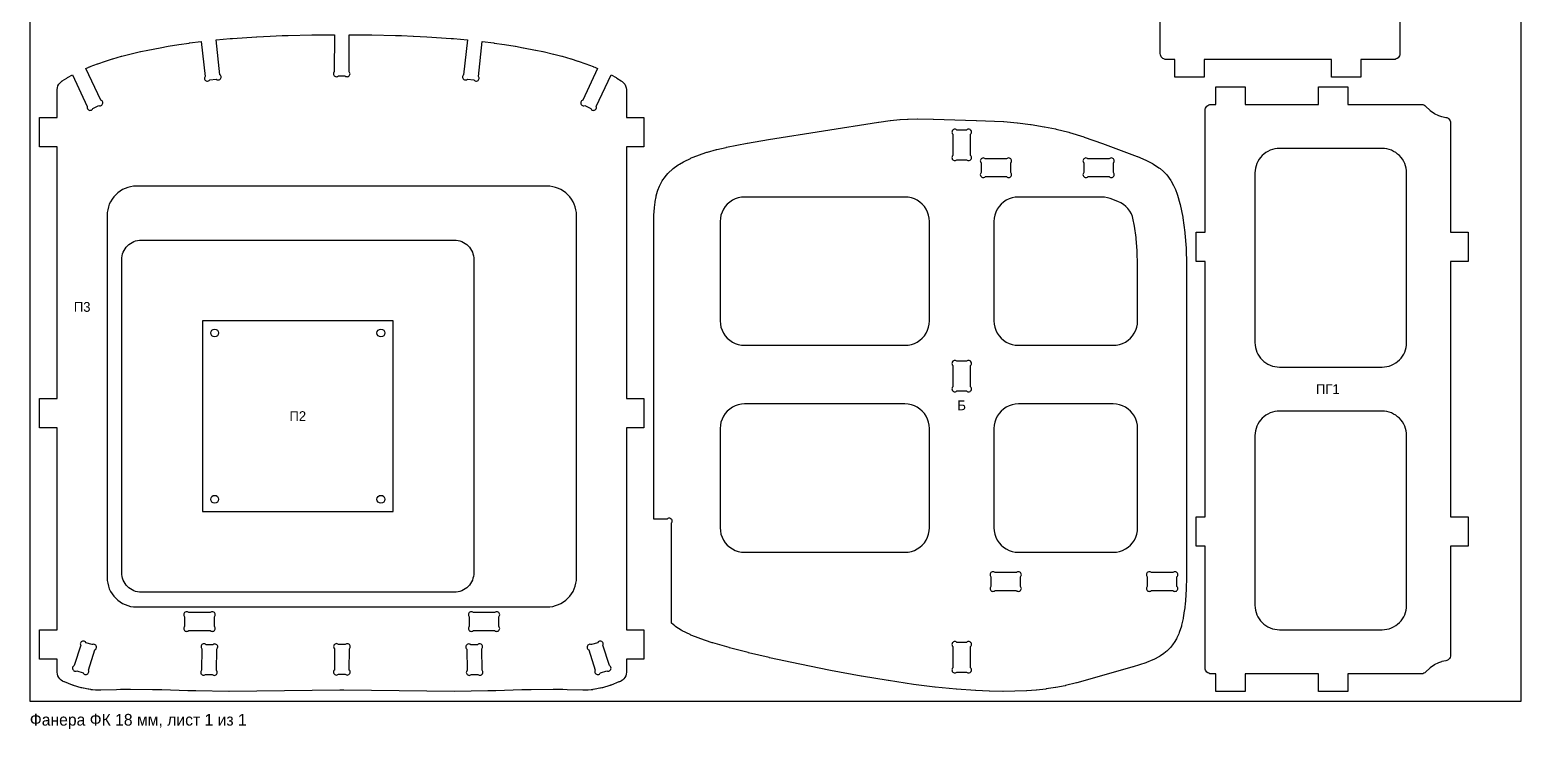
# Model space of a CAD drawing. Header units: millimetres. Extents: x 0 to 1525, y -29 to 1525.
# Drawn here: x 0 to 1525, y -29 to 686 of the extents above; entities that cross this region are included whole.
import ezdxf
from ezdxf.enums import TextEntityAlignment as Align

# ---------------------------------------------------------------- set-up
doc = ezdxf.new("R2010")
doc.units = ezdxf.units.MM
for name, color, linetype in [('CUT_IN', 1, 'Continuous'), ('CUT_OUT', 7, 'Continuous'), ('DRILL', 3, 'Continuous'), ('MARK', 5, 'Continuous'), ('SHEET', 9, 'Continuous'), ('TEXT', 8, 'Continuous')]:
    doc.layers.add(name, color=color, linetype=linetype)

msp = doc.modelspace()

# ---------------------------------------------------------------- linework, layer by layer
at = {"layer": 'CUT_IN'}
for points in [[(948, 583.8), (947.4, 584.3), (946.6, 584.6), (945.9, 584.7), (945.1, 584.6), (944.4, 584.3), (943.7, 583.8), (943.3, 583.2), (943, 582.5), (942.9, 581.7), (943, 580.9), (943.3, 580.2), (943.7, 579.6), (943.7, 557.8), (943.3, 557.2), (943, 556.4), (942.9, 555.7), (943, 554.9), (943.3, 554.2), (943.7, 553.5), (944.4, 553.1), (945.1, 552.8), (945.9, 552.7), (946.6, 552.8), (947.4, 553.1), (948, 553.5), (957.8, 553.5), (958.4, 553.1), (959.1, 552.8), (959.9, 552.7), (960.7, 552.8), (961.4, 553.1), (962, 553.5), (962.5, 554.2), (962.8, 554.9), (962.9, 555.7), (962.8, 556.4), (962.5, 557.2), (962, 557.8), (962, 579.6), (962.5, 580.2), (962.8, 580.9), (962.9, 581.7), (962.8, 582.5), (962.5, 583.2), (962, 583.8), (961.4, 584.3), (960.7, 584.6), (959.9, 584.7), (959.1, 584.6), (958.4, 584.3), (957.8, 583.8), (948, 583.8)], [(1407.8, 540), (1407.7, 542.5), (1407.4, 544.9), (1406.8, 547.3), (1405.9, 549.6), (1404.9, 551.8), (1403.6, 553.9), (1402.2, 555.9), (1400.5, 557.7), (1398.7, 559.3), (1396.7, 560.8), (1394.6, 562), (1392.4, 563.1), (1390.1, 563.9), (1387.7, 564.5), (1385.3, 564.9), (1382.8, 565), (1277.8, 565), (1275.4, 564.9), (1273, 564.5), (1270.6, 563.9), (1268.3, 563.1), (1266.1, 562), (1264, 560.8), (1262, 559.3), (1260.2, 557.7), (1258.5, 555.9), (1257.1, 553.9), (1255.8, 551.8), (1254.7, 549.6), (1253.9, 547.3), (1253.3, 544.9), (1253, 542.5), (1252.8, 540), (1252.8, 366.5), (1253, 364), (1253.3, 361.6), (1253.9, 359.2), (1254.7, 356.9), (1255.8, 354.7), (1257.1, 352.6), (1258.5, 350.6), (1260.2, 348.8), (1262, 347.2), (1264, 345.7), (1266.1, 344.5), (1268.3, 343.4), (1270.6, 342.6), (1273, 342), (1275.4, 341.6), (1277.8, 341.5), (1382.8, 341.5), (1385.3, 341.6), (1387.7, 342), (1390.1, 342.6), (1392.4, 343.4), (1394.6, 344.5), (1396.7, 345.7), (1398.7, 347.2), (1400.5, 348.8), (1402.2, 350.6), (1403.6, 352.6), (1404.9, 354.7), (1405.9, 356.9), (1406.8, 359.2), (1407.4, 361.6), (1407.7, 364), (1407.8, 366.5), (1407.8, 540)], [(972.7, 540.4), (972.3, 539.8), (972, 539), (971.9, 538.3), (972, 537.5), (972.3, 536.8), (972.7, 536.2), (973.4, 535.7), (974.1, 535.4), (974.9, 535.3), (975.6, 535.4), (976.4, 535.7), (977, 536.2), (998.8, 536.2), (999.4, 535.7), (1000.1, 535.4), (1000.9, 535.3), (1001.7, 535.4), (1002.4, 535.7), (1003, 536.2), (1003.5, 536.8), (1003.8, 537.5), (1003.9, 538.3), (1003.8, 539), (1003.5, 539.8), (1003, 540.4), (1003, 550.2), (1003.5, 550.8), (1003.8, 551.6), (1003.9, 552.3), (1003.8, 553.1), (1003.5, 553.8), (1003, 554.5), (1002.4, 554.9), (1001.7, 555.2), (1000.9, 555.3), (1000.1, 555.2), (999.4, 554.9), (998.8, 554.5), (977, 554.5), (976.4, 554.9), (975.6, 555.2), (974.9, 555.3), (974.1, 555.2), (973.4, 554.9), (972.7, 554.5), (972.3, 553.8), (972, 553.1), (971.9, 552.3), (972, 551.6), (972.3, 550.8), (972.7, 550.2), (972.7, 540.4)], [(1077.7, 540.4), (1077.3, 539.8), (1077, 539), (1076.9, 538.3), (1077, 537.5), (1077.3, 536.8), (1077.7, 536.2), (1078.4, 535.7), (1079.1, 535.4), (1079.9, 535.3), (1080.6, 535.4), (1081.4, 535.7), (1082, 536.2), (1103.8, 536.2), (1104.4, 535.7), (1105.1, 535.4), (1105.9, 535.3), (1106.7, 535.4), (1107.4, 535.7), (1108, 536.2), (1108.5, 536.8), (1108.8, 537.5), (1108.9, 538.3), (1108.8, 539), (1108.5, 539.8), (1108, 540.4), (1108, 550.2), (1108.5, 550.8), (1108.8, 551.6), (1108.9, 552.3), (1108.8, 553.1), (1108.5, 553.8), (1108, 554.5), (1107.4, 554.9), (1106.7, 555.2), (1105.9, 555.3), (1105.1, 555.2), (1104.4, 554.9), (1103.8, 554.5), (1082, 554.5), (1081.4, 554.9), (1080.6, 555.2), (1079.9, 555.3), (1079.1, 555.2), (1078.4, 554.9), (1077.7, 554.5), (1077.3, 553.8), (1077, 553.1), (1076.9, 552.3), (1077, 551.6), (1077.3, 550.8), (1077.7, 550.2), (1077.7, 540.4)], [(550.2, 105.2), (552.2, 107.3), (553.9, 109.7), (555.5, 112.2), (556.7, 114.9), (557.7, 117.7), (558.4, 120.5), (558.9, 123.4), (559, 126.4), (559, 496.5), (558.9, 499.4), (558.4, 502.3), (557.7, 505.2), (556.7, 507.9), (555.5, 510.6), (553.9, 513.1), (552.2, 515.5), (550.2, 517.7), (548, 519.6), (545.7, 521.4), (543.1, 522.9), (540.5, 524.2), (537.7, 525.2), (534.9, 525.9), (531.9, 526.3), (529, 526.5), (109, 526.5), (106.1, 526.3), (103.1, 525.9), (100.3, 525.2), (97.5, 524.2), (94.9, 522.9), (92.3, 521.4), (90, 519.6), (87.8, 517.7), (85.8, 515.5), (84.1, 513.1), (82.5, 510.6), (81.3, 507.9), (80.3, 505.2), (79.6, 502.3), (79.1, 499.4), (79, 496.5), (79, 126.4), (79.1, 123.4), (79.6, 120.5), (80.3, 117.7), (81.3, 114.9), (82.5, 112.2), (84.1, 109.7), (85.8, 107.3), (87.8, 105.2), (90, 103.2), (92.3, 101.4), (94.9, 99.9), (97.5, 98.7), (100.3, 97.7), (103.1, 96.9), (106.1, 96.5), (109, 96.4), (529, 96.4), (531.9, 96.5), (534.9, 96.9), (537.7, 97.7), (540.5, 98.7), (543.1, 99.9), (545.7, 101.4), (548, 103.2), (550.2, 105.2)], [(705.9, 388.8), (706.1, 385.5), (706.7, 382.3), (707.8, 379.2), (709.2, 376.3), (711.1, 373.5), (713.2, 371.1), (715.7, 368.9), (718.4, 367.1), (721.3, 365.7), (724.4, 364.6), (727.6, 364), (730.9, 363.8), (894.9, 363.8), (898.2, 364), (901.4, 364.6), (904.5, 365.7), (907.4, 367.1), (910.1, 368.9), (912.6, 371.1), (914.7, 373.5), (916.5, 376.3), (918, 379.2), (919, 382.3), (919.7, 385.5), (919.9, 388.8), (919.9, 490.3), (919.7, 493.6), (919, 496.8), (918, 499.9), (916.5, 502.8), (914.7, 505.5), (912.6, 508), (910.1, 510.1), (907.4, 512), (904.5, 513.4), (901.4, 514.4), (898.2, 515.1), (894.9, 515.3), (730.9, 515.3), (727.6, 515.1), (724.4, 514.4), (721.3, 513.4), (718.4, 512), (715.7, 510.1), (713.2, 508), (711.1, 505.5), (709.2, 502.8), (707.8, 499.9), (706.7, 496.8), (706.1, 493.6), (705.9, 490.3), (705.9, 388.8)], [(1099, 515.1), (1096, 515.3), (1010.9, 515.3), (1007.6, 515.1), (1004.4, 514.4), (1001.3, 513.4), (998.4, 512), (995.7, 510.1), (993.2, 508), (991.1, 505.5), (989.2, 502.8), (987.8, 499.9), (986.7, 496.8), (986.1, 493.6), (985.9, 490.3), (985.9, 388.8), (986.1, 385.5), (986.7, 382.3), (987.8, 379.2), (989.2, 376.3), (991.1, 373.5), (993.2, 371.1), (995.7, 368.9), (998.4, 367.1), (1001.3, 365.7), (1004.4, 364.6), (1007.6, 364), (1010.9, 363.8), (1107.8, 363.8), (1111, 364), (1114.3, 364.6), (1117.3, 365.7), (1120.3, 367.1), (1123, 368.9), (1125.5, 371.1), (1127.6, 373.5), (1129.4, 376.3), (1130.9, 379.2), (1131.9, 382.3), (1132.6, 385.5), (1132.8, 388.8), (1132.8, 445.8), (1132.8, 446.5), (1132.4, 459.4), (1132.3, 460.6), (1131.3, 472.7), (1131.2, 474.1), (1129.7, 485.6), (1129.4, 487.1), (1128.4, 492.2), (1127.6, 495.3), (1126.4, 498.2), (1124.9, 501), (1122.9, 503.6), (1120.7, 505.8), (1118.2, 507.8), (1115.5, 509.5), (1112.6, 510.8), (1104.7, 513.7), (1101.9, 514.6), (1099, 515.1)], [(948, 347.4), (947.4, 347.8), (946.6, 348.1), (945.9, 348.2), (945.1, 348.1), (944.4, 347.8), (943.7, 347.4), (943.3, 346.7), (943, 346), (942.9, 345.2), (943, 344.5), (943.3, 343.7), (943.7, 343.1), (943.7, 321.3), (943.3, 320.7), (943, 320), (942.9, 319.2), (943, 318.4), (943.3, 317.7), (943.7, 317.1), (944.4, 316.6), (945.1, 316.3), (945.9, 316.2), (946.6, 316.3), (947.4, 316.6), (948, 317.1), (957.8, 317.1), (958.4, 316.6), (959.1, 316.3), (959.9, 316.2), (960.7, 316.3), (961.4, 316.6), (962, 317.1), (962.5, 317.7), (962.8, 318.4), (962.9, 319.2), (962.8, 320), (962.5, 320.7), (962, 321.3), (962, 343.1), (962.5, 343.7), (962.8, 344.5), (962.9, 345.2), (962.8, 346), (962.5, 346.7), (962, 347.4), (961.4, 347.8), (960.7, 348.1), (959.9, 348.2), (959.1, 348.1), (958.4, 347.8), (957.8, 347.4), (948, 347.4)], [(919.7, 282), (919, 285.2), (918, 288.3), (916.5, 291.3), (914.7, 294), (912.6, 296.4), (910.1, 298.6), (907.4, 300.4), (904.5, 301.9), (901.4, 302.9), (898.2, 303.5), (894.9, 303.8), (730.9, 303.8), (727.6, 303.5), (724.4, 302.9), (721.3, 301.9), (718.4, 300.4), (715.7, 298.6), (713.2, 296.4), (711.1, 294), (709.2, 291.3), (707.8, 288.3), (706.7, 285.2), (706.1, 282), (705.9, 278.8), (705.9, 177.2), (706.1, 174), (706.7, 170.7), (707.8, 167.7), (709.2, 164.7), (711.1, 162), (713.2, 159.5), (715.7, 157.4), (718.4, 155.6), (721.3, 154.1), (724.4, 153.1), (727.6, 152.4), (730.9, 152.2), (894.9, 152.2), (898.2, 152.4), (901.4, 153.1), (904.5, 154.1), (907.4, 155.6), (910.1, 157.4), (912.6, 159.5), (914.7, 162), (916.5, 164.7), (918, 167.7), (919, 170.7), (919.7, 174), (919.9, 177.2), (919.9, 278.8), (919.7, 282)], [(1130.9, 288.3), (1129.5, 291.3), (1127.6, 294), (1125.5, 296.4), (1123, 298.6), (1120.3, 300.4), (1117.4, 301.9), (1114.3, 302.9), (1111.1, 303.5), (1107.8, 303.8), (1010.9, 303.8), (1007.6, 303.5), (1004.4, 302.9), (1001.3, 301.9), (998.4, 300.4), (995.7, 298.6), (993.2, 296.4), (991.1, 294), (989.2, 291.3), (987.8, 288.3), (986.7, 285.2), (986.1, 282), (985.9, 278.8), (985.9, 177.2), (986.1, 174), (986.7, 170.7), (987.8, 167.7), (989.2, 164.7), (991.1, 162), (993.2, 159.5), (995.7, 157.4), (998.4, 155.6), (1001.3, 154.1), (1004.4, 153.1), (1007.6, 152.4), (1010.9, 152.2), (1107.8, 152.2), (1111.1, 152.4), (1114.3, 153.1), (1117.4, 154.1), (1120.3, 155.6), (1123.1, 157.4), (1125.5, 159.5), (1127.7, 162), (1129.5, 164.7), (1130.9, 167.7), (1132, 170.8), (1132.6, 174), (1132.8, 177.2), (1132.8, 278.8), (1132.6, 282), (1132, 285.2), (1130.9, 288.3)], [(1407.4, 276.4), (1406.8, 278.8), (1405.9, 281.1), (1404.9, 283.3), (1403.6, 285.4), (1402.2, 287.4), (1400.5, 289.2), (1398.7, 290.8), (1396.7, 292.3), (1394.6, 293.5), (1392.4, 294.6), (1390.1, 295.4), (1387.7, 296), (1385.3, 296.4), (1382.8, 296.5), (1277.8, 296.5), (1275.4, 296.4), (1273, 296), (1270.6, 295.4), (1268.3, 294.6), (1266.1, 293.5), (1264, 292.3), (1262, 290.8), (1260.2, 289.2), (1258.5, 287.4), (1257.1, 285.4), (1255.8, 283.3), (1254.7, 281.1), (1253.9, 278.8), (1253.3, 276.4), (1253, 274), (1252.8, 271.5), (1252.8, 98), (1253, 95.5), (1253.3, 93.1), (1253.9, 90.7), (1254.7, 88.4), (1255.8, 86.2), (1257.1, 84.1), (1258.5, 82.1), (1260.2, 80.3), (1262, 78.7), (1264, 77.2), (1266.1, 76), (1268.3, 74.9), (1270.6, 74.1), (1273, 73.5), (1275.4, 73.1), (1277.8, 73), (1382.8, 73), (1385.3, 73.1), (1387.7, 73.5), (1390.1, 74.1), (1392.4, 74.9), (1394.6, 76), (1396.7, 77.2), (1398.7, 78.7), (1400.5, 80.3), (1402.2, 82.1), (1403.6, 84.1), (1404.9, 86.2), (1405.9, 88.4), (1406.8, 90.7), (1407.4, 93.1), (1407.7, 95.5), (1407.8, 98), (1407.8, 271.5), (1407.7, 274), (1407.4, 276.4)], [(982.7, 117.3), (982.3, 116.7), (982, 116), (981.9, 115.2), (982, 114.4), (982.3, 113.7), (982.7, 113.1), (983.4, 112.6), (984.1, 112.3), (984.9, 112.2), (985.6, 112.3), (986.4, 112.6), (987, 113.1), (1008.8, 113.1), (1009.4, 112.6), (1010.1, 112.3), (1010.9, 112.2), (1011.7, 112.3), (1012.4, 112.6), (1013, 113.1), (1013.5, 113.7), (1013.8, 114.4), (1013.9, 115.2), (1013.8, 116), (1013.5, 116.7), (1013, 117.3), (1013, 127.1), (1013.5, 127.7), (1013.8, 128.5), (1013.9, 129.2), (1013.8, 130), (1013.5, 130.7), (1013, 131.4), (1012.4, 131.8), (1011.7, 132.1), (1010.9, 132.2), (1010.1, 132.1), (1009.4, 131.8), (1008.8, 131.4), (987, 131.4), (986.4, 131.8), (985.6, 132.1), (984.9, 132.2), (984.1, 132.1), (983.4, 131.8), (982.7, 131.4), (982.3, 130.7), (982, 130), (981.9, 129.2), (982, 128.5), (982.3, 127.7), (982.7, 127.1), (982.7, 117.3)], [(1142.3, 116.7), (1142, 116), (1141.9, 115.2), (1142, 114.4), (1142.3, 113.7), (1142.7, 113.1), (1143.4, 112.6), (1144.1, 112.3), (1144.9, 112.2), (1145.6, 112.3), (1146.4, 112.6), (1147, 113.1), (1168.8, 113.1), (1169.4, 112.6), (1170.1, 112.3), (1170.9, 112.2), (1171.7, 112.3), (1172.4, 112.6), (1173, 113.1), (1173.5, 113.7), (1173.8, 114.4), (1173.9, 115.2), (1173.8, 116), (1173.5, 116.7), (1173, 117.3), (1173, 127.1), (1173.5, 127.7), (1173.8, 128.5), (1173.9, 129.2), (1173.8, 130), (1173.5, 130.7), (1173, 131.4), (1172.4, 131.8), (1171.7, 132.1), (1170.9, 132.2), (1170.1, 132.1), (1169.4, 131.8), (1168.8, 131.4), (1147, 131.4), (1146.4, 131.8), (1145.6, 132.1), (1144.9, 132.2), (1144.1, 132.1), (1143.4, 131.8), (1142.7, 131.4), (1142.3, 130.7), (1142, 130), (1141.9, 129.2), (1142, 128.5), (1142.3, 127.7), (1142.7, 127.1), (1142.7, 117.3), (1142.3, 116.7)], [(189.4, 73.6), (189.5, 74.3), (189.4, 75.1), (189.1, 75.8), (188.7, 76.5), (188.7, 86.3), (189.1, 86.9), (189.4, 87.6), (189.5, 88.4), (189.4, 89.2), (189.1, 89.9), (188.7, 90.5), (188, 91), (187.3, 91.3), (186.5, 91.4), (185.8, 91.3), (185, 91), (184.4, 90.5), (162.6, 90.5), (162, 91), (161.2, 91.3), (160.5, 91.4), (159.7, 91.3), (159, 91), (158.3, 90.5), (157.9, 89.9), (157.6, 89.2), (157.5, 88.4), (157.6, 87.6), (157.9, 86.9), (158.3, 86.3), (158.3, 76.5), (157.9, 75.8), (157.6, 75.1), (157.5, 74.3), (157.6, 73.6), (157.9, 72.8), (158.3, 72.2), (159, 71.7), (159.7, 71.4), (160.5, 71.3), (161.2, 71.4), (162, 71.7), (162.6, 72.2), (184.4, 72.2), (185, 71.7), (185.8, 71.4), (186.5, 71.3), (187.3, 71.4), (188, 71.7), (188.7, 72.2), (189.1, 72.8), (189.4, 73.6)], [(480.5, 74.3), (480.4, 75.1), (480.1, 75.8), (479.6, 76.5), (479.6, 86.3), (480.1, 86.9), (480.4, 87.6), (480.5, 88.4), (480.4, 89.2), (480.1, 89.9), (479.6, 90.5), (479, 91), (478.3, 91.3), (477.5, 91.4), (476.8, 91.3), (476, 91), (475.4, 90.5), (453.6, 90.5), (453, 91), (452.2, 91.3), (451.5, 91.4), (450.7, 91.3), (450, 91), (449.4, 90.5), (448.9, 89.9), (448.6, 89.2), (448.5, 88.4), (448.6, 87.6), (448.9, 86.9), (449.4, 86.3), (449.4, 76.5), (448.9, 75.8), (448.6, 75.1), (448.5, 74.3), (448.6, 73.6), (448.9, 72.8), (449.4, 72.2), (450, 71.7), (450.7, 71.4), (451.5, 71.3), (452.2, 71.4), (453, 71.7), (453.6, 72.2), (475.4, 72.2), (476, 71.7), (476.8, 71.4), (477.5, 71.3), (478.3, 71.4), (479, 71.7), (479.6, 72.2), (480.1, 72.8), (480.4, 73.6), (480.5, 74.3)], [(66.8, 57.6), (66.1, 58), (65.3, 58.1), (64.5, 58), (63.8, 57.8), (57.3, 59.8), (56.8, 60.5), (56.2, 61), (55.5, 61.3), (54.8, 61.5), (54, 61.4), (53.2, 61.1), (52.6, 60.7), (52.1, 60.1), (51.8, 59.4), (51.6, 58.6), (51.7, 57.8), (52, 57.1), (45.3, 36.3), (44.7, 35.9), (44.2, 35.3), (43.8, 34.6), (43.7, 33.8), (43.8, 33), (44, 32.3), (44.5, 31.6), (45.1, 31.1), (45.8, 30.8), (46.6, 30.6), (47.3, 30.7), (48.1, 31), (54.6, 28.9), (55, 28.3), (55.6, 27.7), (56.3, 27.4), (57.1, 27.3), (57.9, 27.3), (58.6, 27.6), (59.2, 28.1), (59.8, 28.7), (60.1, 29.4), (60.2, 30.1), (60.2, 30.9), (59.9, 31.6), (66.5, 52.4), (67.2, 52.9), (67.7, 53.5), (68, 54.2), (68.2, 55), (68.1, 55.7), (67.8, 56.5), (67.4, 57.1), (66.8, 57.6)], [(583.2, 61.5), (582.5, 61.3), (581.8, 61), (581.2, 60.5), (580.7, 59.8), (574.2, 57.8), (573.5, 58), (572.7, 58.1), (571.9, 58), (571.2, 57.6), (570.6, 57.1), (570.2, 56.5), (569.9, 55.7), (569.8, 55), (570, 54.2), (570.3, 53.5), (570.8, 52.9), (571.5, 52.4), (578.1, 31.6), (577.8, 30.9), (577.8, 30.1), (577.9, 29.4), (578.2, 28.7), (578.8, 28.1), (579.4, 27.6), (580.1, 27.3), (580.9, 27.3), (581.7, 27.4), (582.4, 27.7), (583, 28.3), (583.4, 28.9), (589.9, 31), (590.7, 30.7), (591.4, 30.6), (592.2, 30.8), (592.9, 31.1), (593.5, 31.6), (594, 32.3), (594.2, 33), (594.3, 33.8), (594.2, 34.6), (593.8, 35.3), (593.3, 35.9), (592.7, 36.3), (586, 57.1), (586.3, 57.8), (586.4, 58.6), (586.2, 59.4), (585.9, 60.1), (585.4, 60.7), (584.8, 61.1), (584, 61.4), (583.2, 61.5)], [(189.2, 58.5), (188.4, 58.4), (187.7, 58.1), (187.1, 57.6), (180.3, 57.7), (179.6, 58.2), (178.9, 58.5), (178.2, 58.6), (177.4, 58.6), (176.6, 58.3), (176, 57.8), (175.5, 57.2), (175.2, 56.5), (175.1, 55.7), (175.2, 54.9), (175.5, 54.2), (175.9, 53.6), (175.6, 31.8), (175.1, 31.1), (174.8, 30.4), (174.7, 29.6), (174.8, 28.9), (175, 28.1), (175.5, 27.5), (176.1, 27), (176.8, 26.7), (177.6, 26.6), (178.4, 26.7), (179.1, 27), (179.8, 27.4), (186.6, 27.3), (187.2, 26.8), (187.9, 26.5), (188.7, 26.4), (189.5, 26.5), (190.2, 26.8), (190.8, 27.3), (191.3, 27.9), (191.6, 28.6), (191.7, 29.4), (191.6, 30.1), (191.3, 30.9), (190.9, 31.5), (191.2, 53.3), (191.7, 53.9), (192, 54.6), (192.2, 55.4), (192.1, 56.2), (191.8, 56.9), (191.3, 57.6), (190.7, 58), (190, 58.3), (189.2, 58.5)], [(325.4, 58.6), (324.7, 58.7), (323.9, 58.6), (323.2, 58.3), (322.5, 57.9), (315.7, 57.9), (315.7, 57.9), (315.1, 58.4), (314.4, 58.7), (313.6, 58.8), (312.8, 58.7), (312.1, 58.4), (311.5, 57.9), (311, 57.3), (310.7, 56.6), (310.6, 55.8), (310.7, 55), (311, 54.3), (311.5, 53.7), (311.4, 31.8), (311.4, 31.8), (310.9, 31.2), (310.6, 30.5), (310.5, 29.7), (310.6, 29), (310.9, 28.2), (311.4, 27.6), (312, 27.1), (312.7, 26.8), (313.5, 26.7), (314.3, 26.8), (315, 27.1), (315.6, 27.6), (322.5, 27.6), (322.5, 27.6), (323.1, 27.1), (323.8, 26.8), (324.6, 26.7), (325.3, 26.8), (326.1, 27.1), (326.7, 27.6), (327.2, 28.2), (327.5, 28.9), (327.6, 29.7), (327.5, 30.5), (327.2, 31.2), (326.7, 31.8), (326.8, 53.6), (326.8, 53.6), (327.3, 54.2), (327.6, 55), (327.7, 55.7), (327.6, 56.5), (327.3, 57.2), (326.8, 57.9), (326.2, 58.3), (325.4, 58.6)], [(459.8, 58.6), (459.1, 58.5), (458.4, 58.2), (457.7, 57.7), (450.9, 57.6), (450.3, 58.1), (449.6, 58.4), (448.8, 58.5), (448, 58.3), (447.3, 58), (446.7, 57.6), (446.2, 56.9), (445.9, 56.2), (445.8, 55.4), (446, 54.6), (446.3, 53.9), (446.8, 53.3), (447.1, 31.5), (446.7, 30.9), (446.4, 30.1), (446.3, 29.4), (446.4, 28.6), (446.7, 27.9), (447.2, 27.3), (447.8, 26.8), (448.5, 26.5), (449.3, 26.4), (450.1, 26.5), (450.8, 26.8), (451.4, 27.3), (458.2, 27.4), (458.9, 27), (459.6, 26.7), (460.4, 26.6), (461.2, 26.7), (461.9, 27), (462.5, 27.5), (463, 28.1), (463.2, 28.9), (463.3, 29.6), (463.2, 30.4), (462.9, 31.1), (462.4, 31.8), (462.1, 53.6), (462.5, 54.2), (462.8, 54.9), (462.9, 55.7), (462.8, 56.5), (462.5, 57.2), (462, 57.8), (461.4, 58.3), (460.6, 58.6), (459.8, 58.6)], [(948, 60.1), (948, 60.1), (947.4, 60.6), (946.6, 60.9), (945.9, 61), (945.1, 60.9), (944.4, 60.6), (943.7, 60.1), (943.3, 59.5), (943, 58.8), (942.9, 58), (943, 57.2), (943.3, 56.5), (943.7, 55.9), (943.7, 34.1), (943.3, 33.4), (943, 32.7), (942.9, 31.9), (943, 31.2), (943.3, 30.4), (943.7, 29.8), (944.4, 29.3), (945.1, 29), (945.9, 28.9), (946.6, 29), (947.4, 29.3), (948, 29.8), (957.8, 29.8), (957.8, 29.8), (958.4, 29.3), (959.1, 29), (959.9, 28.9), (960.7, 29), (961.4, 29.3), (962, 29.8), (962.5, 30.4), (962.8, 31.2), (962.9, 31.9), (962.8, 32.7), (962.5, 33.4), (962, 34.1), (962, 55.9), (962.5, 56.5), (962.8, 57.2), (962.9, 58), (962.8, 58.8), (962.5, 59.5), (962, 60.1), (961.4, 60.6), (960.7, 60.9), (959.9, 61), (959.1, 60.9), (958.4, 60.6), (957.8, 60.1), (948, 60.1)]]:
    msp.add_lwpolyline(points, close=True, dxfattribs=at)
at = {"layer": 'CUT_OUT'}
msp.add_lwpolyline([(1401, 786.5), (1401, 662), (1400.9, 660.8), (1400.5, 659.7), (1400, 658.7), (1399.2, 657.8), (1398.3, 657), (1397.3, 656.5), (1396.2, 656.1), (1395, 656), (1361, 656), (1361, 638), (1331, 638), (1331, 656), (1201, 656), (1201, 638), (1171, 638), (1171, 656), (1162, 656), (1160.8, 656.1), (1159.7, 656.5), (1158.7, 657), (1157.8, 657.8), (1157, 658.7), (1156.5, 659.7), (1156.1, 660.8), (1156, 662), (1156, 662), (1156, 1232)], dxfattribs=at)
for points in [[(59.7, 647.9), (60.1, 648), (61.6, 648.6), (61.8, 648.7), (69.3, 651.5), (69.5, 651.6), (77.3, 654.3), (77.5, 654.4), (84.6, 656.6), (84.8, 656.7), (93.8, 659.2), (94, 659.3), (102.1, 661.4), (102.4, 661.5), (113.2, 664), (113.4, 664.1), (120.5, 665.6), (120.8, 665.6), (133.3, 668), (133.4, 668), (141.3, 669.5), (141.6, 669.5), (152.5, 671.2), (152.5, 671.2), (163.1, 672.8), (163.4, 672.9), (175.3, 674.3), (179.2, 638.7), (178.8, 638), (178.6, 637.3), (178.5, 636.5), (178.7, 635.7), (179.1, 635.1), (179.6, 634.5), (180.3, 634.1), (181.1, 633.9), (181.8, 633.9), (182.6, 634), (183.3, 634.4), (183.9, 635), (190.6, 635.7), (191.3, 635.3), (192.1, 635.1), (192.8, 635.1), (193.6, 635.2), (194.3, 635.6), (194.9, 636.2), (195.3, 636.8), (195.5, 637.6), (195.5, 638.4), (195.3, 639.1), (194.9, 639.8), (194.4, 640.4), (190.5, 676), (204.7, 677.3), (204.7, 677.3), (206.9, 677.5), (207.1, 677.5), (231.9, 679.2), (232.2, 679.2), (245.8, 679.8), (245.9, 679.8), (257.9, 680.4), (258.1, 680.4), (264.2, 680.5), (264.2, 680.5), (288.2, 681.1), (288.4, 681.1), (298, 681.2), (298.1, 681.2), (311.4, 681.3), (311.3, 643.5), (311.3, 643.5), (310.8, 642.9), (310.5, 642.1), (310.4, 641.4), (310.5, 640.6), (310.8, 639.9), (311.3, 639.2), (311.9, 638.8), (312.6, 638.5), (313.4, 638.3), (314.2, 638.4), (314.9, 638.7), (315.5, 639.2), (322.3, 639.2), (322.9, 638.7), (323.7, 638.4), (324.4, 638.3), (325.2, 638.4), (325.9, 638.7), (326.6, 639.2), (327, 639.8), (327.3, 640.5), (327.4, 641.3), (327.3, 642.1), (327, 642.8), (326.6, 643.4), (326.7, 681.3), (339.9, 681.2), (340, 681.2), (349.6, 681.1), (349.8, 681.1), (373.8, 680.5), (373.8, 680.5), (379.9, 680.4), (380.1, 680.4), (392.1, 679.8), (392.2, 679.8), (405.8, 679.2), (406.1, 679.2), (430.9, 677.5), (431.1, 677.5), (433.3, 677.3), (433.3, 677.3), (447.5, 676), (443.6, 640.4), (443.1, 639.8), (442.7, 639.1), (442.5, 638.4), (442.5, 637.6), (442.7, 636.8), (443.1, 636.2), (443.7, 635.6), (444.4, 635.2), (445.2, 635.1), (445.9, 635.1), (446.7, 635.3), (447.4, 635.7), (454.1, 635), (454.7, 634.4), (455.4, 634), (456.2, 633.9), (456.9, 633.9), (457.7, 634.1), (458.4, 634.5), (458.4, 634.5), (458.9, 635.1), (459.3, 635.7), (459.5, 636.5), (459.4, 637.3), (459.2, 638), (458.8, 638.7), (462.7, 674.3), (474.6, 672.9), (474.9, 672.8), (485.5, 671.2), (485.5, 671.2), (496.4, 669.5), (496.7, 669.5), (504.6, 668), (504.7, 668), (517.2, 665.6), (517.5, 665.6), (524.6, 664.1), (524.8, 664), (535.6, 661.5), (535.9, 661.4), (544, 659.3), (544.2, 659.2), (553.2, 656.7), (553.4, 656.6), (560.5, 654.4), (560.7, 654.3), (568.5, 651.6), (568.7, 651.5), (576.2, 648.7), (576.4, 648.6), (577.9, 648), (578.3, 647.9), (580.6, 646.8), (565.4, 614.5), (564.7, 614.1), (564.1, 613.6), (563.7, 612.9), (563.4, 612.2), (563.4, 611.4), (563.6, 610.6), (563.9, 609.9), (564.5, 609.3), (565.1, 608.9), (565.9, 608.7), (566.6, 608.6), (567.4, 608.8), (573.6, 605.9), (573.9, 605.2), (574.5, 604.6), (575.1, 604.2), (575.9, 604), (576.6, 603.9), (577.4, 604.1), (578.1, 604.5), (578.7, 605), (579.1, 605.6), (579.3, 606.4), (579.4, 607.2), (579.2, 607.9), (594.4, 640.2), (599.6, 637.4), (600.2, 637), (604.8, 634), (604.9, 633.9), (605.6, 633.5), (607.1, 632.2), (608.3, 630.7), (609.2, 629), (609.8, 627.1), (610, 625.2), (610, 596.7), (628, 596.7), (628, 566.7), (610, 566.7), (610, 309.5), (628, 309.5), (628, 279.5), (610, 279.5), (610, 73), (628, 73), (628, 43), (610, 43), (610, 29.5), (609.8, 27.6), (609.3, 25.9), (608.5, 24.2), (607.4, 22.7), (606, 21.5), (604.5, 20.5), (604.2, 20.4), (603.9, 20.2), (602.9, 19.8), (602.4, 19.6), (594.4, 16.5), (593.7, 16.2), (593.3, 16.1), (593.2, 16.1), (585.5, 13.8), (584.9, 13.6), (583.4, 13.2), (583, 13.2), (578.2, 12.2), (577.8, 12.1), (575.7, 11.8), (575.3, 11.7), (574.4, 11.6), (574, 11.6), (570.9, 11.4), (570.6, 11.4), (568, 11.2), (567.5, 11.2), (565.8, 11.2), (565.4, 11.2), (549.5, 11.7), (549.4, 11.7), (545.2, 11.9), (545, 11.9), (544.2, 11.9), (543.9, 11.9), (543, 11.9), (542.7, 12), (539.9, 11.9), (539.8, 11.9), (535.2, 11.9), (535.1, 11.9), (512.5, 11.7), (512.5, 11.7), (506.9, 11.6), (506.8, 11.6), (506, 11.6), (505.9, 11.6), (503.2, 11.6), (503.1, 11.6), (476.4, 10.7), (476.4, 10.7), (472.9, 10.6), (472.8, 10.6), (468.4, 10.6), (434.4, 10), (434.1, 10), (321, 11.4), (320.8, 11.4), (319.1, 11.4), (318.9, 11.4), (317.2, 11.4), (317, 11.4), (203.9, 10), (203.6, 10), (169.6, 10.6), (165.2, 10.6), (165.1, 10.6), (161.6, 10.7), (161.6, 10.7), (134.9, 11.6), (134.8, 11.6), (132.1, 11.6), (132, 11.6), (131.2, 11.6), (131.1, 11.6), (125.5, 11.7), (125.5, 11.7), (102.9, 11.9), (102.8, 11.9), (98.2, 11.9), (98.1, 11.9), (95.3, 12), (95, 11.9), (94.1, 11.9), (93.8, 11.9), (93, 11.9), (92.8, 11.9), (88.6, 11.7), (88.5, 11.7), (72.6, 11.2), (72.2, 11.2), (70.5, 11.2), (70, 11.2), (67.4, 11.4), (67.1, 11.4), (64, 11.6), (63.6, 11.6), (62.7, 11.7), (62.3, 11.8), (60.2, 12.1), (59.8, 12.2), (55, 13.2), (54.6, 13.2), (53.1, 13.6), (52.5, 13.8), (44.8, 16.1), (44.7, 16.1), (44.3, 16.2), (43.6, 16.5), (35.6, 19.6), (35.1, 19.8), (34.1, 20.2), (33.8, 20.4), (33.5, 20.5), (32, 21.5), (30.6, 22.7), (29.5, 24.2), (28.7, 25.9), (28.2, 27.6), (28, 29.5), (28, 43), (10, 43), (10, 73), (28, 73), (28, 279.5), (10, 279.5), (10, 309.5), (28, 309.5), (28, 566.7), (10, 566.7), (10, 596.7), (28, 596.7), (28, 625.2), (28.2, 627.1), (28.8, 629), (29.7, 630.7), (30.9, 632.2), (32.4, 633.5), (33.1, 633.9), (33.2, 634), (37.8, 637), (38.4, 637.4), (43.6, 640.2), (58.8, 607.9), (58.6, 607.2), (58.7, 606.4), (58.9, 605.6), (59.3, 605), (59.9, 604.5), (60.6, 604.1), (61.4, 603.9), (62.1, 604), (62.9, 604.2), (63.5, 604.6), (64.1, 605.2), (64.4, 605.9), (70.6, 608.8), (71.4, 608.6), (72.1, 608.7), (72.9, 608.9), (73.5, 609.3), (74.1, 609.9), (74.4, 610.6), (74.6, 611.4), (74.6, 612.2), (74.3, 612.9), (73.9, 613.6), (73.3, 614.1), (72.6, 614.5), (57.4, 646.8), (59.7, 647.9)], [(1242.8, 10), (1212.8, 10), (1212.8, 28), (1207.8, 28), (1206.7, 28.1), (1205.5, 28.5), (1204.5, 29), (1203.6, 29.8), (1202.9, 30.7), (1202.3, 31.7), (1202, 32.8), (1201.8, 34), (1201.8, 158.5), (1192.8, 158.5), (1192.8, 188.5), (1201.8, 188.5), (1201.8, 449.5), (1192.8, 449.5), (1192.8, 479.5), (1201.8, 479.5), (1201.8, 604), (1202, 605.2), (1202.3, 606.3), (1202.9, 607.3), (1203.6, 608.2), (1204.5, 609), (1205.5, 609.5), (1206.7, 609.9), (1207.8, 610), (1212.8, 610), (1212.8, 628), (1242.8, 628), (1242.8, 610), (1317.8, 610), (1317.8, 628), (1347.8, 628), (1347.8, 610), (1423.1, 610), (1424.3, 609.9), (1425.5, 609.5), (1426.6, 608.9), (1427.5, 608), (1427.6, 607.9), (1431.5, 604.1), (1431.9, 603.8), (1436.4, 600.7), (1436.8, 600.5), (1439.9, 599), (1440.3, 598.8), (1443.6, 597.7), (1444, 597.6), (1448, 596.8), (1449.1, 596.5), (1450.2, 595.9), (1451.1, 595.2), (1451.8, 594.3), (1452.4, 593.2), (1452.7, 592.1), (1452.8, 590.9), (1452.8, 479.5), (1470.8, 479.5), (1470.8, 449.5), (1452.8, 449.5), (1452.8, 188.5), (1470.8, 188.5), (1470.8, 158.5), (1452.8, 158.5), (1452.8, 47.1), (1452.7, 45.9), (1452.4, 44.8), (1451.8, 43.7), (1451.1, 42.8), (1450.2, 42.1), (1449.1, 41.5), (1448, 41.2), (1444, 40.4), (1443.6, 40.3), (1440.3, 39.2), (1439.9, 39), (1436.8, 37.5), (1436.4, 37.3), (1431.9, 34.2), (1431.5, 33.9), (1427.6, 30.1), (1427.5, 30), (1426.6, 29.1), (1425.5, 28.5), (1424.3, 28.1), (1423.1, 28), (1347.8, 28), (1347.8, 10), (1317.8, 10), (1317.8, 28), (1242.8, 28), (1242.8, 10)], [(1149.4, 42.7), (1148.2, 42.1), (1141.9, 39.6), (1141.1, 39.3), (1128.3, 35.2), (1128, 35.1), (1084, 22.5), (1083.9, 22.4), (1070.6, 18.8), (1070.3, 18.7), (1059.1, 15.9), (1058.6, 15.8), (1049.3, 14), (1048.8, 13.9), (1039.4, 12.5), (1038.9, 12.4), (1029.4, 11.4), (1029, 11.3), (1019.4, 10.6), (1019, 10.6), (1007.4, 10.1), (1007.1, 10.1), (995.4, 10), (995.1, 10), (981.4, 10.2), (981.1, 10.2), (967.4, 10.8), (967.1, 10.8), (947.5, 12.2), (947.1, 12.2), (925.6, 14.4), (925.3, 14.4), (903.7, 17.2), (903.5, 17.2), (878, 21), (877.8, 21.1), (850.3, 25.7), (850.2, 25.7), (818.9, 31.5), (818.7, 31.5), (787.5, 37.7), (787.3, 37.7), (756.2, 44.4), (756, 44.5), (734.8, 49.5), (734.6, 49.6), (715.5, 54.6), (715.2, 54.7), (698.3, 59.7), (697.9, 59.8), (685.1, 64.1), (684.5, 64.3), (676, 67.6), (675.1, 68), (667.2, 71.9), (666, 72.5), (660.7, 76), (659.4, 76.9), (656, 79.7), (656, 182.2), (656.4, 182.6), (656.7, 183.3), (656.8, 184.1), (656.7, 184.9), (656.4, 185.6), (656, 186), (656, 186.2), (655.9, 186.2), (655.3, 186.7), (654.5, 187), (653.8, 187.1), (653, 187), (652.3, 186.7), (651.7, 186.2), (638, 186.2), (638, 474.5), (638, 474.6), (638.2, 496.3), (638.2, 496.8), (638.7, 504.2), (638.7, 504.8), (639.3, 510), (639.5, 510.8), (640.4, 515.7), (640.6, 516.7), (641.9, 521.3), (642.3, 522.5), (644, 526.6), (644.6, 527.9), (646.7, 531.9), (647.4, 532.9), (648.9, 535.1), (649.6, 536.1), (652.5, 539.5), (653.5, 540.5), (656.8, 543.5), (657.9, 544.5), (663.1, 548.3), (664.2, 549), (668.3, 551.4), (669.2, 551.8), (675.5, 554.9), (676.3, 555.3), (683, 557.9), (683.6, 558.2), (692.4, 561.1), (693.1, 561.3), (702.1, 563.8), (702.6, 563.9), (711.9, 566.1), (712.3, 566.2), (733.6, 570.4), (733.8, 570.5), (755.2, 574.3), (755.5, 574.3), (867.9, 592), (868.1, 592), (879.7, 593.6), (880.1, 593.7), (889.6, 594.6), (890.1, 594.7), (897.6, 595.1), (898, 595.1), (907.6, 595.3), (908, 595.3), (923.7, 595), (923.9, 595), (967.7, 593.7), (967.9, 593.7), (995.5, 592.4), (996, 592.4), (1009.5, 591.2), (1009.9, 591.1), (1023.4, 589.4), (1023.8, 589.4), (1037.2, 587.2), (1037.6, 587.1), (1048.9, 584.9), (1049.4, 584.8), (1062.4, 581.6), (1063.1, 581.4), (1077.8, 576.9), (1078.3, 576.7), (1096.8, 570.1), (1096.9, 570), (1132.2, 556.8), (1132.7, 556.7), (1141.2, 553.1), (1142, 552.7), (1148, 549.6), (1149.2, 548.9), (1154.5, 545.3), (1155.7, 544.4), (1159.1, 541.4), (1160, 540.6), (1161.9, 538.6), (1162.5, 537.9), (1164.4, 535.6), (1164.9, 534.8), (1166.6, 532.4), (1167.1, 531.5), (1169.5, 527.3), (1169.9, 526.4), (1171.2, 523.7), (1171.5, 522.9), (1173.3, 518.2), (1173.6, 517.3), (1176.1, 508.7), (1176.3, 507.7), (1178.9, 494.9), (1179, 494.1), (1181, 479), (1181.1, 478.3), (1182.3, 463), (1182.3, 462.4), (1182.8, 446.9), (1182.8, 446.5), (1182.8, 144.6), (1182.8, 144.6), (1182.7, 126.7), (1182.7, 126.5), (1182.4, 114.8), (1182.4, 114.4), (1181.6, 102.9), (1181.6, 102.4), (1180.6, 93), (1180.5, 92.4), (1179.4, 85.2), (1179.3, 84.4), (1177.8, 77.7), (1177.5, 76.5), (1175.4, 70.2), (1174.9, 69), (1173, 64.9), (1172.4, 63.7), (1170.1, 59.9), (1169.3, 58.7), (1166.6, 55.3), (1165.6, 54.2), (1162.5, 51.1), (1161.5, 50.3), (1159.3, 48.5), (1158.6, 48), (1156.3, 46.4), (1155.2, 45.8), (1149.4, 42.7)], [(434, 111.4), (114, 111.4), (112, 111.5), (110.1, 111.8), (108.2, 112.2), (106.3, 112.9), (104.6, 113.7), (102.9, 114.7), (101.3, 115.9), (99.9, 117.2), (98.5, 118.7), (97.4, 120.3), (96.4, 121.9), (95.5, 123.7), (94.9, 125.6), (94.4, 127.5), (94.1, 129.4), (94, 131.4), (94, 451.4), (94.1, 453.3), (94.4, 455.3), (94.9, 457.2), (95.5, 459), (96.4, 460.8), (97.4, 462.5), (98.5, 464.1), (99.9, 465.5), (101.3, 466.8), (102.9, 468), (104.6, 469), (106.3, 469.8), (108.2, 470.5), (110.1, 471), (112, 471.3), (114, 471.4), (434, 471.4), (436, 471.3), (437.9, 471), (439.8, 470.5), (441.7, 469.8), (443.4, 469), (445.1, 468), (446.7, 466.8), (448.1, 465.5), (449.5, 464.1), (450.6, 462.5), (451.6, 460.8), (452.5, 459), (453.1, 457.2), (453.6, 455.3), (453.9, 453.3), (454, 451.4), (454, 131.4), (453.9, 129.4), (453.6, 127.5), (453.1, 125.6), (452.5, 123.7), (451.6, 121.9), (450.6, 120.3), (449.5, 118.7), (448.1, 117.2), (446.7, 115.9), (445.1, 114.7), (443.4, 113.7), (441.7, 112.9), (439.8, 112.2), (437.9, 111.8), (436, 111.5), (434, 111.4)]]:
    msp.add_lwpolyline(points, close=True, dxfattribs=at)
at = {"layer": 'DRILL'}
for centre in [(189, 376.4), (359, 376.4), (189, 206.4), (359, 206.4)]:
    msp.add_circle(centre, 4, dxfattribs=at)
at = {"layer": 'MARK'}
msp.add_lwpolyline([(176.5, 193.9), (371.5, 193.9), (371.5, 388.9), (176.5, 388.9), (176.5, 193.9)], dxfattribs=at)
at = {"layer": 'SHEET'}
msp.add_lwpolyline([(0, 0), (1525, 0), (1525, 1525), (0, 1525)], close=True, dxfattribs=at)

# ---------------------------------------------------------------- texts
at = {"layer": 'TEXT'}
for s, p in [('П3', (53.5, 403)), ('ПГ1', (1327.3, 319)), ('Б', (952.9, 302.4)), ('П2', (274, 291.4))]:
    msp.add_text(s, height=10, dxfattribs=at).set_placement(p, align=Align.MIDDLE_CENTER)
msp.add_text('Фанера ФК 18 мм, лист 1 из 1', height=12, dxfattribs=at).set_placement((0, -25))

doc.saveas('drawing.dxf')
